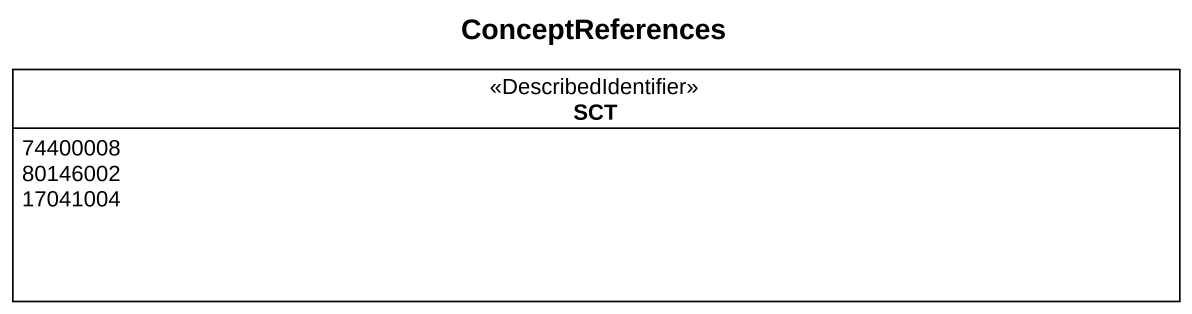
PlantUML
@startuml
title ConceptReferences
hide circle
hide empty members
enum SCT <<DescribedIdentifier>> {
  74400008
  80146002
  17041004
}
@enduml
